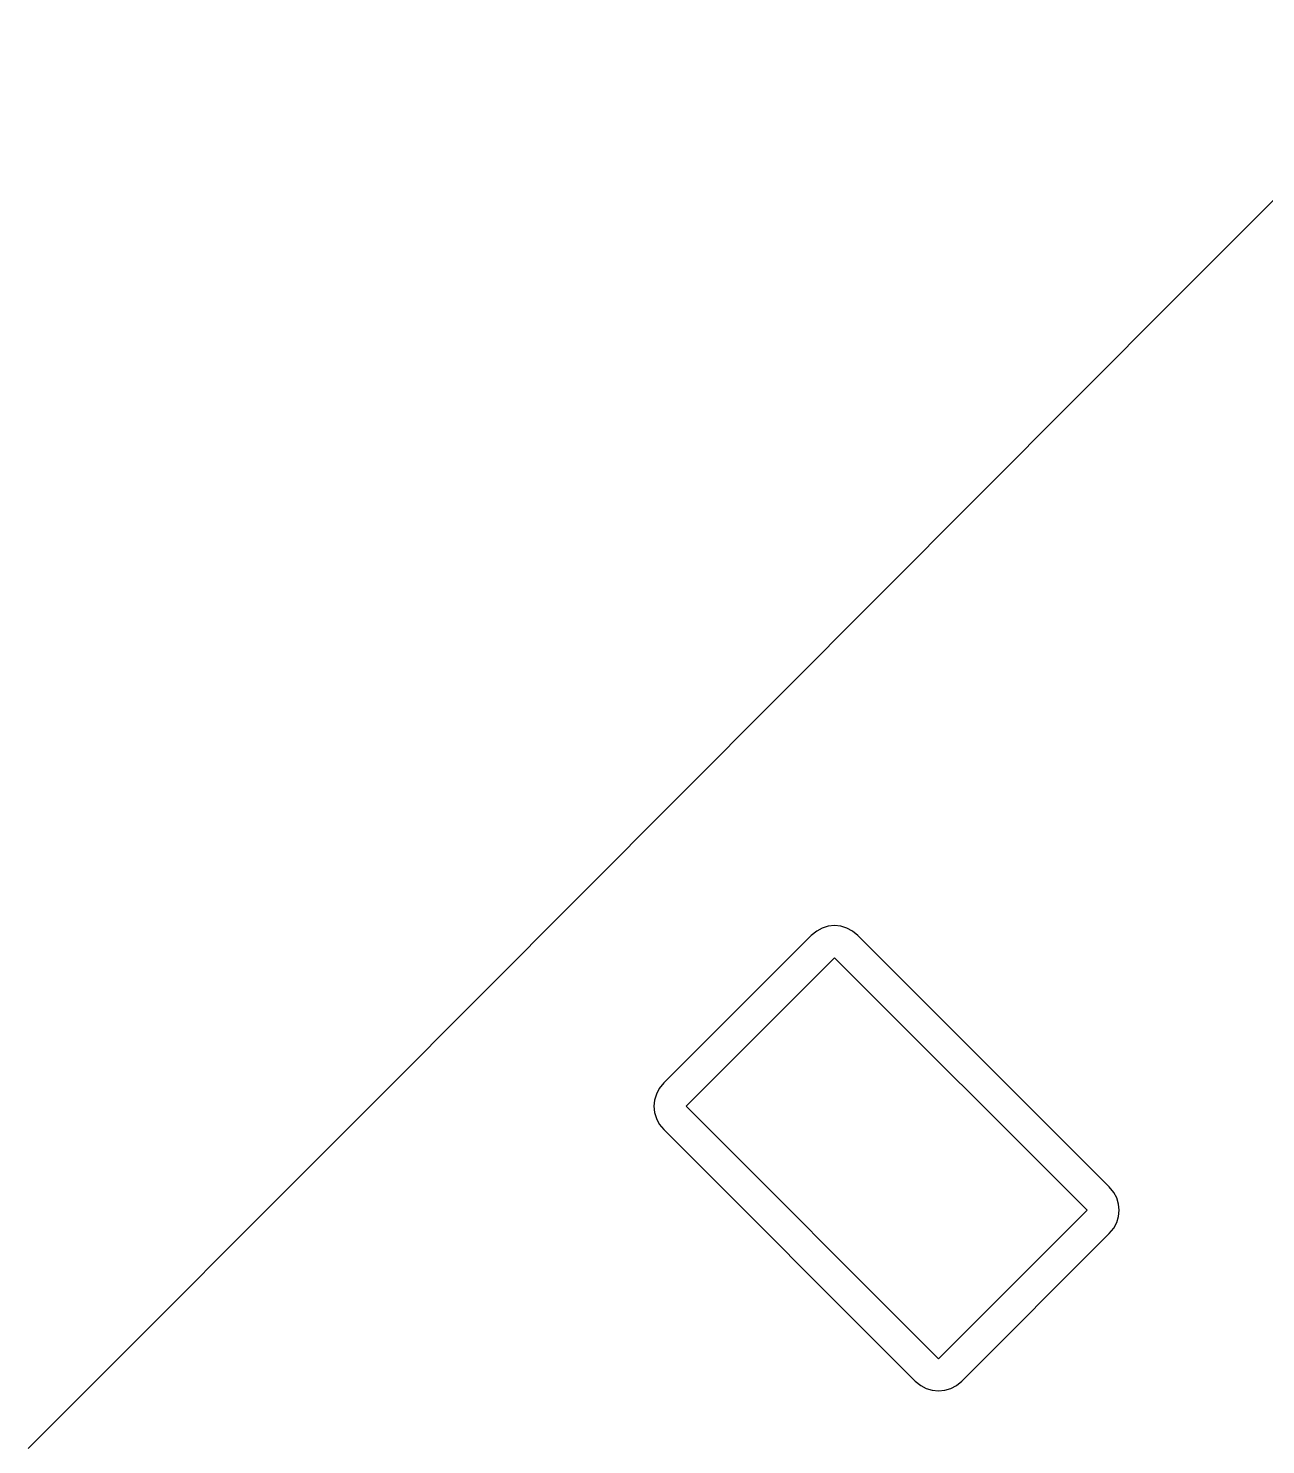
# Model space of a CAD drawing. Extents: x 0.48 to 2.43, y -7.79 to -4.85.
# Drawn here: x 0.507 to 0.739, y -5.4076 to -5.1421 of the extents above; entities that cross this region are included whole.
import ezdxf

# ---------------------------------------------------------------- set-up
doc = ezdxf.new("R2010")
doc.units = 0
doc.header["$MEASUREMENT"] = 0
doc.layers.add('BLACK', color=7, linetype='CONTINUOUS')

msp = doc.modelspace()

# ---------------------------------------------------------------- linework, layer by layer
at = {"layer": 'BLACK', "linetype": 'CONTINUOUS'}
for p, q in [((0.722526, -5.19229), (0.859959, -5.0545)), ((0.573149, -5.34207), (0.722526, -5.19229)), ((0.722526, -5.19229), (0.722526, -5.19229)), ((0.653778, -5.31218), (0.626148, -5.33981)), ((0.654806, -5.31133), (0.653778, -5.31218)), ((0.655849, -5.31078), (0.654806, -5.31133)), ((0.65698, -5.31043), (0.655849, -5.31078)), ((0.658156, -5.31032), (0.65698, -5.31043)), ((0.659332, -5.31043), (0.658156, -5.31032)), ((0.660463, -5.31078), (0.659332, -5.31043)), ((0.661505, -5.31133), (0.660463, -5.31078)), ((0.662533, -5.31218), (0.661505, -5.31133)), ((0.66303, -5.31267), (0.662533, -5.31218)), ((0.663033, -5.31268), (0.66303, -5.31267)), ((0.709651, -5.35929), (0.663033, -5.31268)), ((0.630317, -5.34418), (0.658156, -5.31635)), ((0.658156, -5.31635), (0.705482, -5.36367)), ((0.625304, -5.34083), (0.624747, -5.34188)), ((0.626148, -5.33981), (0.625304, -5.34083)), ((0.507027, -5.40836), (0.573149, -5.34207)), ((0.624404, -5.34301), (0.624288, -5.34418)), ((0.624288, -5.34418), (0.624404, -5.34536)), ((0.624747, -5.34188), (0.624404, -5.34301)), ((0.677643, -5.39151), (0.630317, -5.34418)), ((0.624404, -5.34536), (0.624747, -5.34649)), ((0.624747, -5.34649), (0.625304, -5.34753)), ((0.625304, -5.34753), (0.626148, -5.34856)), ((0.626148, -5.34856), (0.673265, -5.39568)), ((0.710495, -5.36032), (0.709651, -5.35929)), ((0.711052, -5.36136), (0.710495, -5.36032)), ((0.711395, -5.3625), (0.711052, -5.36136)), ((0.711511, -5.36367), (0.711395, -5.3625)), ((0.705482, -5.36367), (0.677643, -5.39151)), ((0.711052, -5.36598), (0.711395, -5.36485)), ((0.711395, -5.36485), (0.711511, -5.36367)), ((0.68202, -5.39568), (0.709651, -5.36805)), ((0.709651, -5.36805), (0.710495, -5.36702)), ((0.710495, -5.36702), (0.711052, -5.36598)), ((0.673265, -5.39568), (0.674294, -5.39652)), ((0.674294, -5.39652), (0.675336, -5.39708)), ((0.675336, -5.39708), (0.676467, -5.39742)), ((0.676467, -5.39742), (0.677643, -5.39754)), ((0.677643, -5.39754), (0.678819, -5.39742)), ((0.678819, -5.39742), (0.67995, -5.39708)), ((0.67995, -5.39708), (0.680992, -5.39652)), ((0.680992, -5.39652), (0.68202, -5.39568))]:
    msp.add_line(p, q, dxfattribs=at)

doc.saveas('drawing.dxf')
